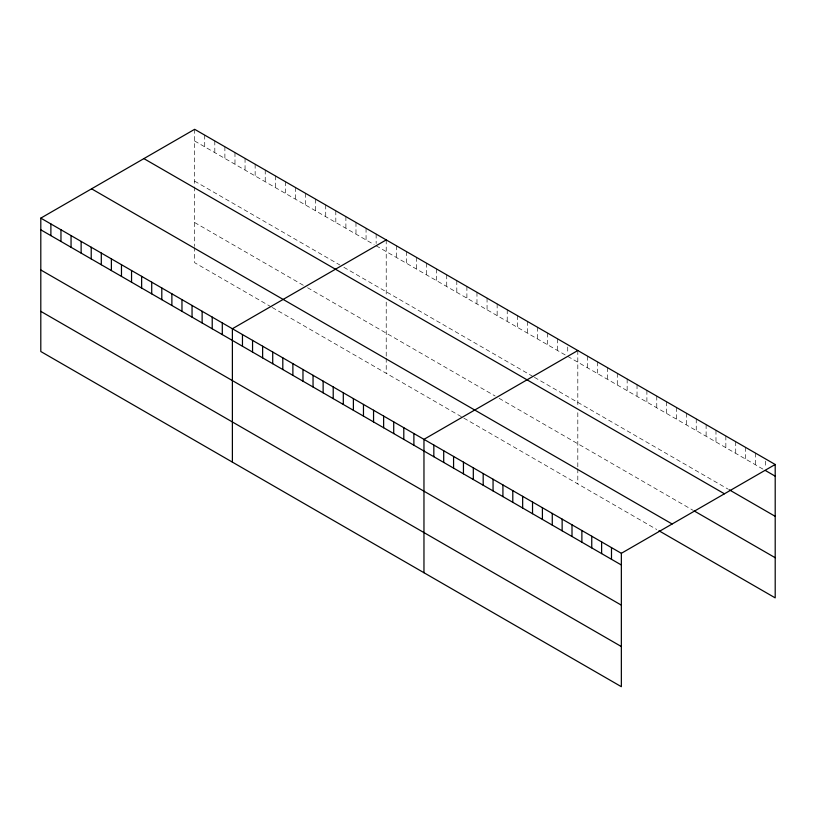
<?xml version="1.0" encoding="UTF-8"?>
<svg xmlns="http://www.w3.org/2000/svg" width="816" height="816" viewBox="0 0 816 816"><rect width="100%" height="100%" fill="white"/><g stroke="black" fill="none" stroke-linecap="round" stroke-linejoin="round"><path stroke-width="0.61" stroke-dasharray="4.08 3.06" d="M194.647 140.995L374.126 244.616M376.145 245.779L565.712 355.225M567.732 356.388L763.133 469.21M194.647 181.152L339.844 264.986M343.873 267.311L533.44 376.757M534.449 377.339L728.045 489.11M194.647 222.533L303.542 285.406M307.581 287.732L495.128 396.015M499.157 398.341L692.957 510.235M271.279 306.938L194.647 262.691L194.647 247.636M272.289 307.52L462.856 417.547M463.865 418.129L656.768 529.502M765.326 461.122L765.326 468.139M755.463 453.084L755.463 464.773M745.589 447.392L745.589 459.082M735.726 441.691L735.726 453.38M725.852 435.999L725.852 447.678M715.979 430.297L715.979 441.986M706.115 424.595L706.115 436.285M696.242 418.904L696.242 430.593M686.378 413.202L686.378 424.891M676.505 407.5L676.505 419.189M666.631 401.809L666.631 413.498M656.768 396.107L656.768 407.796M646.894 390.405L646.894 402.094M637.031 384.713L637.031 396.403M627.157 379.012L627.157 390.701M617.284 373.32L617.284 384.999M607.42 367.618L607.42 379.307M597.547 361.916L597.547 373.606M587.683 356.225L587.683 367.914M577.81 350.523L577.81 406.97M577.81 412.723L577.81 467.599M577.81 468.853L577.81 483.919M567.732 347.035L567.732 354.052M557.644 338.885L557.644 350.564M547.556 333.061L547.556 344.75M537.479 327.236L537.479 338.926M527.391 321.412L527.391 333.101M517.313 315.598L517.313 327.277M507.226 309.774L507.226 321.463M497.148 303.95L497.148 315.639M487.06 298.126L487.06 309.815M476.972 292.312L476.972 303.991M466.895 286.487L466.895 298.177M456.807 280.663L456.807 292.352M446.729 274.839L446.729 286.528M436.642 269.025L436.642 280.714M426.564 263.201L426.564 274.89M416.476 257.377L416.476 269.066M406.388 251.552L406.388 263.242M396.311 245.738L396.311 257.428M386.223 239.914L386.223 296.361M386.223 302.104L386.223 356.99M386.223 358.244L386.223 373.3M376.145 234.09L376.145 243.443M366.058 228.266L366.058 239.955M355.98 222.452L355.98 234.141M345.892 216.628L345.892 228.317M335.815 210.803L335.815 222.493M325.727 204.979L325.727 216.668M315.639 199.165L315.639 210.854M305.561 193.341L305.561 205.03M295.474 187.517L295.474 199.206M285.396 181.693L285.396 193.382M275.308 175.879L275.308 187.568M265.231 170.054L265.231 181.744M255.143 164.23L255.143 175.919M245.055 158.416L245.055 170.095M234.977 152.592L234.977 164.281M224.89 146.768L224.89 158.457M214.812 140.944L214.812 152.633M204.724 135.13L204.724 146.809M194.647 129.305L194.647 185.752M194.647 186.905L194.647 246.381"/><path stroke-width="1.22" d="M40.8 218.127L621.353 553.309L621.353 686.695L40.8 351.512L40.8 218.127L194.647 129.305L775.2 464.488L775.2 597.873L658.961 530.767M386.223 239.914L232.387 328.736L232.387 462.121M577.81 350.523L423.963 439.345L423.963 572.73M621.353 553.309L775.2 464.488M765.326 470.475L775.2 476.177M729.147 489.743L775.2 516.334M143.871 158.61L724.435 493.792M694.049 510.867L775.2 557.716M91.565 188.812L672.129 523.994M40.8 229.816L621.353 564.988M40.8 269.974L621.353 605.156M40.8 311.355L621.353 646.537M611.49 547.607L611.49 559.297M601.616 541.906L601.616 553.595M591.753 536.214L591.753 547.903M581.879 530.512L581.879 542.201M572.006 524.81L572.006 536.5M562.142 519.119L562.142 530.808M552.269 513.417L552.269 525.106M542.405 507.725L542.405 519.404M532.532 502.024L532.532 513.713M522.658 496.322L522.658 508.011M512.795 490.63L512.795 502.319M502.921 484.928L502.921 496.618M493.058 479.227L493.058 490.916M483.184 473.535L483.184 485.224M473.311 467.833L473.311 479.522M463.447 462.131L463.447 473.821M453.574 456.44L453.574 468.129M443.71 450.738L443.71 462.427M433.837 445.046L433.837 456.725M413.885 433.52L413.885 445.21M403.798 427.696L403.798 439.385M393.72 421.882L393.72 433.571M383.632 416.058L383.632 427.747M373.555 410.234L373.555 421.923M363.467 404.41L363.467 416.099M353.389 398.596L353.389 410.285M343.301 392.771L343.301 404.461M333.214 386.947L333.214 398.636M323.136 381.123L323.136 392.812M313.048 375.309L313.048 386.998M302.971 369.485L302.971 381.174M292.883 363.661L292.883 375.35M282.805 357.847L282.805 369.526M272.717 352.022L272.717 363.712M262.63 346.198L262.63 357.887M252.552 340.374L252.552 352.063M242.464 334.56L242.464 346.239M222.299 322.912L222.299 334.601M212.221 317.087L212.221 328.777M202.133 311.273L202.133 322.952M192.046 305.449L192.046 317.138M181.968 299.625L181.968 311.314M171.88 293.801L171.88 305.49M161.803 287.987L161.803 299.666M151.715 282.163L151.715 293.852M141.637 276.338L141.637 288.028M131.549 270.514L131.549 282.203M121.472 264.7L121.472 276.379M111.384 258.876L111.384 270.565M101.296 253.052L101.296 264.741M91.219 247.228L91.219 258.917M81.131 241.414L81.131 253.103M71.053 235.589L71.053 247.279M60.965 229.765L60.965 241.454M50.888 223.941L50.888 235.63"/></g></svg>
